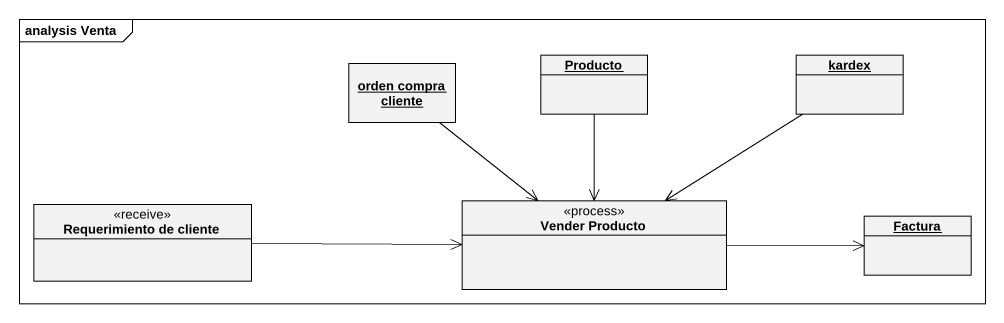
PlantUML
@startuml
mainframe analysis Venta
hide circle
hide empty members
object "orden compra cliente" as orden_compra_cliente
object Producto
object kardex
class "Requerimiento de cliente" as Requerimiento_de_cliente <<receive>>
class "Vender Producto" as Vender_Producto <<process>>
object Factura
orden_compra_cliente --> Vender_Producto
Producto --> Vender_Producto
kardex --> Vender_Producto
Requerimiento_de_cliente -right-> Vender_Producto
Vender_Producto -right-> Factura
@enduml
